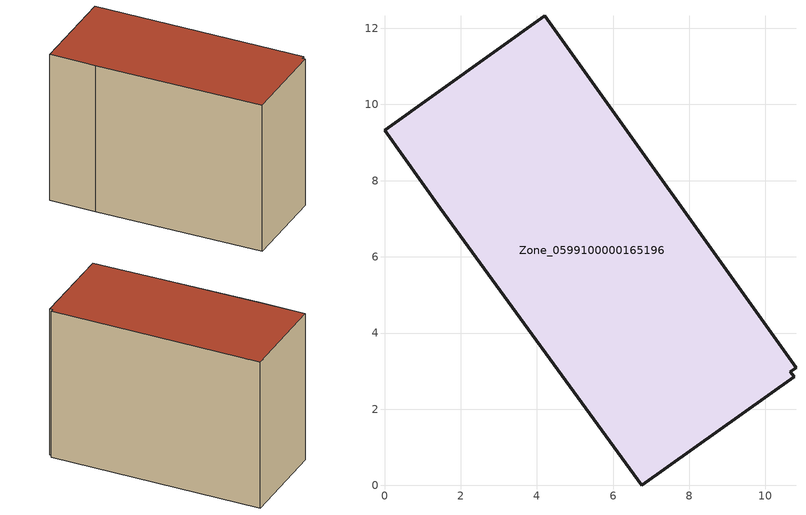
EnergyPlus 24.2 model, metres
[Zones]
Zone_0599100000165196
 floor ground (C_G): 1.47,7.28 0,9.33 4.2,12.33 10.8,3.09 10.66,2.99 10.75,2.85 6.76,0 z0
 wall outside (C_F): 10.75,2.85 10.66,2.99 10.8,3.09 4.2,12.33 0,9.33 1.47,7.28 6.76,0 10.75,2.85 z0:8.31
 roof outside (C_R): 10.8,3.09 4.2,12.33 0,9.33 1.47,7.28 6.76,0 10.75,2.85 10.66,2.99 z8.31
[BUILDING]
Pand.0599100000165196: North Axis=0; Terrain=City; Loads Convergence Tolerance Value=0.04; Temperature Convergence Tolerance Value=0.4; Solar Distribution=FullExterior; Maximum Number of Warmup Days=25; Minimum Number of Warmup Days=1
[Site:Location]
Rotterdam.The.Hague.AP_ZH_NLD Design_Conditions: Latitude=51.96; Longitude=4.45; Time Zone=1; Elevation=-4.5
[SITE:GROUNDTEMPERATURE:BUILDINGSURFACE]
18, 18, 18, 18, 18, 18, 18, 18, 18, 18, 18, 18
[MATERIAL] Thermal Absorptance=0.9; Solar Absorptance=0.7; Visible Absorptance=0.7
Name | Roughness | Thickness | Conductivity | Density | Specific Heat
G.TI.1975-1991 | MediumSmooth | 0.15 | 0.288461 | 540 | 1210
F.TI.1975-1991 | Rough | 0.3 | 0.230769 | 1920 | 840
R.TI.1975-1991 | MediumRough | 0.2 | 0.153846 | 1500 | 1000
[CONSTRUCTION]
C_G: G.TI.1975-1991
C_F: F.TI.1975-1991
C_R: R.TI.1975-1991
[ZONE]
Zone_0599100000165196: Type=1; Multiplier=1; Ceiling Height=Autocalculate; Volume=Autocalculate; Floor Area=autocalculate; Part of Total Floor Area=Yes
[ZONEINFILTRATION:DESIGNFLOWRATE]
Infil_Zone_0599100000165196: Zone or ZoneList or Space or SpaceList=Zone_0599100000165196; Schedule=AlwaysOn; Design Flow Rate Calculation Method=Flow/Area; Flow Rate per Floor Area=0.003; Constant Term Coefficient=1; Temperature Term Coefficient=0; Velocity Term Coefficient=0; Velocity Squared Term Coefficient=0
[HVACTEMPLATE:ZONE:IDEALLOADSAIRSYSTEM]
Zone_0599100000165196: Maximum Heating Supply Air Temperature=50; Minimum Cooling Supply Air Temperature=13; Maximum Heating Supply Air Humidity Ratio=0.0156; Minimum Cooling Supply Air Humidity Ratio=0.0077; Heating Limit=NoLimit; Cooling Limit=NoLimit; Dehumidification Control Type=ConstantSensibleHeatRatio; Cooling Sensible Heat Ratio=0.7; Dehumidification Setpoint=60; Humidification Control Type=None; Humidification Setpoint=30; Outdoor Air Method=None; Outdoor Air Flow Rate per Person=0.00944; Outdoor Air Flow Rate per Zone Floor Area=0; Outdoor Air Flow Rate per Zone=0; Demand Controlled Ventilation Type=None; Outdoor Air Economizer Type=NoEconomizer; Heat Recovery Type=None; Sensible Heat Recovery Effectiveness=0.7; Latent Heat Recovery Effectiveness=0.65
[ZONECONTROL:THERMOSTAT]
ThermostatControl_Zone_0599100000165196: Zone or ZoneList=Zone_0599100000165196; Control Type Schedule=DualSetpointControlType; Control 1=Thermostat_Zone_0599100000165196; Temperature Difference Between Cutout And Setpoint=0
[THERMOSTATSETPOINT:DUALSETPOINT]
Thermostat_Zone_0599100000165196: Heating Setpoint Temperature Schedule=HeatingSetpoint_Zone_0599100000165196; Cooling Setpoint Temperature Schedule=CoolingSetpoint_Zone_0599100000165196
[SCHEDULE:COMPACT]
HeatingSetpoint_Zone_0599100000165196: Through: 12/31, For: AllDays, Until: 24:00, 21
CoolingSetpoint_Zone_0599100000165196: Through: 12/31, For: AllDays, Until: 24:00, 24
DualSetpointControlType: Through: 12/31, For: AllDays, Until: 24:00, 4
AlwaysOn: Through: 12/31, For: AllDays, Until: 24:00, 1
